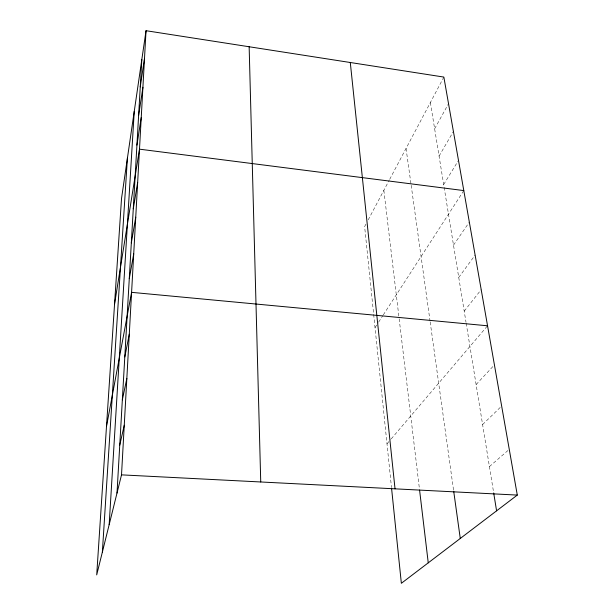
<?xml version="1.0" encoding="UTF-8"?>
<svg xmlns="http://www.w3.org/2000/svg" width="614" height="614" viewBox="0 0 614 614"><rect width="100%" height="100%" fill="white"/><g stroke="black" fill="none" stroke-linecap="round" stroke-linejoin="round"><path stroke-width="0.46" stroke-dasharray="3.07 2.3" d="M365.967 224.095L364.632 226.612L373.573 313.439M368.193 219.896L389.23 180.178M389.683 179.334L443.853 77.072M434.635 128.779L448.527 103.705M439.064 156.109L453.401 131.457M443.676 184.561L458.489 160.384M375.039 327.669L378.132 322.887M378.646 322.089L382.775 315.719M383.289 314.921L463.793 190.578M453.508 245.147L469.334 222.122M458.742 277.436L475.129 255.102M464.215 311.175L481.192 289.616M386.997 443.861L390.627 439.601M391.233 438.887L487.547 325.788M476.111 384.571L494.423 364.908M482.596 424.566L501.653 406.054M489.419 466.602L509.259 449.379M430.376 102.515L443.983 186.418M444.129 187.347L466.018 322.319M466.172 323.248L493.541 492.014M406.046 148.434L411.042 184.361M411.173 185.313L430.046 321.068M430.176 322.012L453.569 490.294M383.85 190.34L399.046 317.875M399.161 318.796L419.454 489.074M373.665 314.391L391.448 487.094"/><path stroke-width="0.92" d="M146.032 30.7L121.518 198.506L96.705 574.904L121.518 474.86L146.032 30.7L443.853 77.072L517.295 495.084L401.356 583.3L391.548 488.038M117.005 493.073L141.819 59.581M109.169 524.655L134.251 111.364M102.361 552.116L127.405 158.235M140.253 86.881L144.505 58.361M138.626 115.371L142.916 87.265M136.922 145.127L141.243 117.504M114.565 304.007L139.493 149.171L463.793 190.578M133.276 208.791L137.666 182.373M131.319 242.891L135.74 217.21M129.278 278.656L133.722 253.828M106.498 426.423L131.596 292.348L487.547 325.788M124.795 356.926L129.285 334.2M122.34 399.844L126.845 378.424M119.745 445.158L124.258 425.233M121.518 474.86L517.295 495.084M493.687 492.95L496.588 510.833M453.7 491.238L460.27 538.47M419.569 490.01L428.25 562.838M350.287 62.505L395.032 488.836M249.146 46.756L260.743 481.975"/></g></svg>
